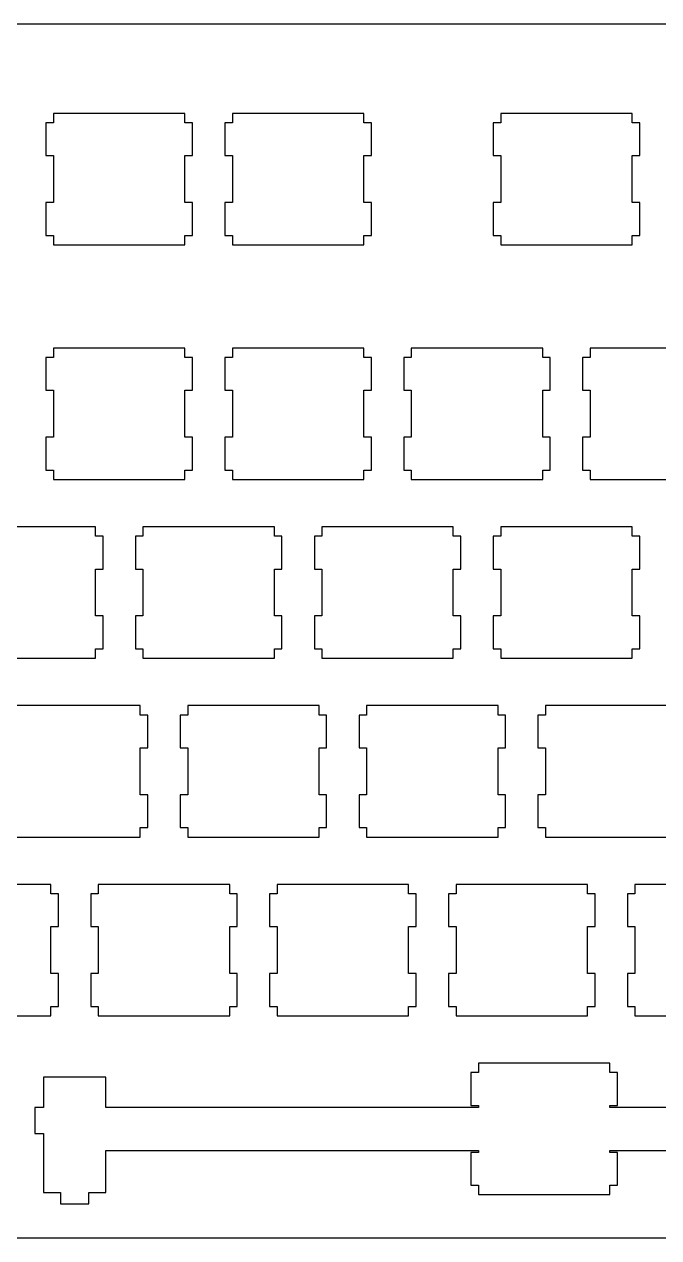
# Model space of a CAD drawing. Header units: millimetres. Extents: x 102 to 475, y 137 to 266.
# Drawn here: x 179.9 to 247.5, y 137 to 266.2 of the extents above; entities that cross this region are included whole.
import ezdxf

# ---------------------------------------------------------------- set-up
doc = ezdxf.new("R2010")
doc.units = ezdxf.units.MM
doc.layers.add('Default', color=7, linetype='Continuous')
doc.layers.add('KEYBOARD_(1)', color=7, linetype='Continuous')

# ---------------------------------------------------------------- blocks, each defined once
blk = doc.blocks.new('SE')
at = {"layer": 'KEYBOARD_(1)', "color": 7, "linetype": 'Continuous'}
for p, q in [((474.96, 266.24), (101.83, 266.24)), ((183.03, 256.75), (183.03, 255.75)), ((197.03, 256.75), (183.03, 256.75)), ((197.03, 255.75), (197.03, 256.75)), ((202.08, 256.75), (202.08, 255.75)), ((216.08, 256.75), (202.08, 256.75)), ((216.08, 255.75), (216.08, 256.75)), ((230.66, 256.75), (230.66, 255.75)), ((244.66, 256.75), (230.66, 256.75)), ((244.66, 255.75), (244.66, 256.75)), ((182.23, 255.75), (182.23, 252.25)), ((183.03, 255.75), (182.23, 255.75)), ((197.83, 255.75), (197.03, 255.75)), ((197.83, 252.25), (197.83, 255.75)), ((201.28, 255.75), (201.28, 252.25)), ((202.08, 255.75), (201.28, 255.75)), ((216.88, 255.75), (216.08, 255.75)), ((216.88, 252.25), (216.88, 255.75)), ((229.86, 255.75), (229.86, 252.25)), ((230.66, 255.75), (229.86, 255.75)), ((245.46, 255.75), (244.66, 255.75)), ((245.46, 252.25), (245.46, 255.75)), ((182.23, 252.25), (183.03, 252.25)), ((183.03, 252.25), (183.03, 247.25)), ((197.03, 252.25), (197.83, 252.25)), ((197.03, 247.25), (197.03, 252.25)), ((201.28, 252.25), (202.08, 252.25)), ((202.08, 252.25), (202.08, 247.25)), ((216.08, 252.25), (216.88, 252.25)), ((216.08, 247.25), (216.08, 252.25)), ((229.86, 252.25), (230.66, 252.25)), ((230.66, 252.25), (230.66, 247.25)), ((244.66, 252.25), (245.46, 252.25)), ((244.66, 247.25), (244.66, 252.25)), ((182.23, 247.25), (182.23, 243.75)), ((183.03, 247.25), (182.23, 247.25)), ((197.83, 247.25), (197.03, 247.25)), ((197.83, 243.75), (197.83, 247.25)), ((201.28, 247.25), (201.28, 243.75)), ((202.08, 247.25), (201.28, 247.25)), ((216.88, 247.25), (216.08, 247.25)), ((216.88, 243.75), (216.88, 247.25)), ((229.86, 247.25), (229.86, 243.75)), ((230.66, 247.25), (229.86, 247.25)), ((245.46, 247.25), (244.66, 247.25)), ((245.46, 243.75), (245.46, 247.25)), ((182.23, 243.75), (183.03, 243.75)), ((183.03, 243.75), (183.03, 242.75)), ((197.03, 243.75), (197.83, 243.75)), ((197.03, 242.75), (197.03, 243.75)), ((201.28, 243.75), (202.08, 243.75)), ((202.08, 243.75), (202.08, 242.75)), ((216.08, 243.75), (216.88, 243.75)), ((216.08, 242.75), (216.08, 243.75)), ((229.86, 243.75), (230.66, 243.75)), ((230.66, 243.75), (230.66, 242.75)), ((244.66, 243.75), (245.46, 243.75)), ((244.66, 242.75), (244.66, 243.75)), ((183.03, 242.75), (197.03, 242.75)), ((202.08, 242.75), (216.08, 242.75)), ((230.66, 242.75), (244.66, 242.75)), ((183.03, 231.75), (183.03, 230.75)), ((197.03, 231.75), (183.03, 231.75)), ((197.03, 230.75), (197.03, 231.75)), ((202.08, 231.75), (202.08, 230.75)), ((216.08, 231.75), (202.08, 231.75)), ((216.08, 230.75), (216.08, 231.75)), ((221.13, 231.75), (221.13, 230.75)), ((235.13, 231.75), (221.13, 231.75)), ((235.13, 230.75), (235.13, 231.75)), ((240.18, 231.75), (240.18, 230.75)), ((254.18, 231.75), (240.18, 231.75)), ((182.23, 230.75), (182.23, 227.25)), ((183.03, 230.75), (182.23, 230.75)), ((197.83, 230.75), (197.03, 230.75)), ((197.83, 227.25), (197.83, 230.75)), ((201.28, 230.75), (201.28, 227.25)), ((202.08, 230.75), (201.28, 230.75)), ((216.88, 230.75), (216.08, 230.75)), ((216.88, 227.25), (216.88, 230.75)), ((220.33, 230.75), (220.33, 227.25)), ((221.13, 230.75), (220.33, 230.75)), ((235.93, 230.75), (235.13, 230.75)), ((235.93, 227.25), (235.93, 230.75)), ((239.38, 230.75), (239.38, 227.25)), ((240.18, 230.75), (239.38, 230.75)), ((182.23, 227.25), (183.03, 227.25)), ((183.03, 227.25), (183.03, 222.25)), ((197.03, 227.25), (197.83, 227.25)), ((197.03, 222.25), (197.03, 227.25)), ((201.28, 227.25), (202.08, 227.25)), ((202.08, 227.25), (202.08, 222.25)), ((216.08, 227.25), (216.88, 227.25)), ((216.08, 222.25), (216.08, 227.25)), ((220.33, 227.25), (221.13, 227.25)), ((221.13, 227.25), (221.13, 222.25)), ((235.13, 227.25), (235.93, 227.25)), ((235.13, 222.25), (235.13, 227.25)), ((239.38, 227.25), (240.18, 227.25)), ((240.18, 227.25), (240.18, 222.25)), ((182.23, 222.25), (182.23, 218.75)), ((183.03, 222.25), (182.23, 222.25)), ((197.83, 222.25), (197.03, 222.25)), ((197.83, 218.75), (197.83, 222.25)), ((201.28, 222.25), (201.28, 218.75)), ((202.08, 222.25), (201.28, 222.25)), ((216.88, 222.25), (216.08, 222.25)), ((216.88, 218.75), (216.88, 222.25)), ((220.33, 222.25), (220.33, 218.75)), ((221.13, 222.25), (220.33, 222.25)), ((235.93, 222.25), (235.13, 222.25)), ((235.93, 218.75), (235.93, 222.25)), ((239.38, 222.25), (239.38, 218.75)), ((240.18, 222.25), (239.38, 222.25)), ((182.23, 218.75), (183.03, 218.75)), ((183.03, 218.75), (183.03, 217.75)), ((197.03, 218.75), (197.83, 218.75)), ((197.03, 217.75), (197.03, 218.75)), ((201.28, 218.75), (202.08, 218.75)), ((202.08, 218.75), (202.08, 217.75)), ((216.08, 218.75), (216.88, 218.75)), ((216.08, 217.75), (216.08, 218.75)), ((220.33, 218.75), (221.13, 218.75)), ((221.13, 218.75), (221.13, 217.75)), ((235.13, 218.75), (235.93, 218.75)), ((235.13, 217.75), (235.13, 218.75)), ((239.38, 218.75), (240.18, 218.75)), ((240.18, 218.75), (240.18, 217.75)), ((183.03, 217.75), (197.03, 217.75)), ((202.08, 217.75), (216.08, 217.75)), ((221.13, 217.75), (235.13, 217.75)), ((240.18, 217.75), (254.18, 217.75)), ((187.51, 212.7), (173.51, 212.7)), ((187.51, 211.7), (187.51, 212.7)), ((192.56, 212.7), (192.56, 211.7)), ((206.56, 212.7), (192.56, 212.7)), ((206.56, 211.7), (206.56, 212.7)), ((211.61, 212.7), (211.61, 211.7)), ((225.61, 212.7), (211.61, 212.7)), ((225.61, 211.7), (225.61, 212.7)), ((230.66, 212.7), (230.66, 211.7)), ((244.66, 212.7), (230.66, 212.7)), ((244.66, 211.7), (244.66, 212.7)), ((188.31, 211.7), (187.51, 211.7)), ((188.31, 208.2), (188.31, 211.7)), ((191.76, 211.7), (191.76, 208.2)), ((192.56, 211.7), (191.76, 211.7)), ((207.36, 211.7), (206.56, 211.7)), ((207.36, 208.2), (207.36, 211.7)), ((210.81, 211.7), (210.81, 208.2)), ((211.61, 211.7), (210.81, 211.7)), ((226.41, 211.7), (225.61, 211.7)), ((226.41, 208.2), (226.41, 211.7)), ((229.86, 211.7), (229.86, 208.2)), ((230.66, 211.7), (229.86, 211.7)), ((245.46, 211.7), (244.66, 211.7)), ((245.46, 208.2), (245.46, 211.7)), ((187.51, 208.2), (188.31, 208.2)), ((187.51, 203.2), (187.51, 208.2)), ((191.76, 208.2), (192.56, 208.2)), ((192.56, 208.2), (192.56, 203.2)), ((206.56, 208.2), (207.36, 208.2)), ((206.56, 203.2), (206.56, 208.2)), ((210.81, 208.2), (211.61, 208.2)), ((211.61, 208.2), (211.61, 203.2)), ((225.61, 208.2), (226.41, 208.2)), ((225.61, 203.2), (225.61, 208.2)), ((229.86, 208.2), (230.66, 208.2)), ((230.66, 208.2), (230.66, 203.2)), ((244.66, 208.2), (245.46, 208.2)), ((244.66, 203.2), (244.66, 208.2)), ((188.31, 203.2), (187.51, 203.2)), ((188.31, 199.7), (188.31, 203.2)), ((191.76, 203.2), (191.76, 199.7)), ((192.56, 203.2), (191.76, 203.2)), ((207.36, 203.2), (206.56, 203.2)), ((207.36, 199.7), (207.36, 203.2)), ((210.81, 203.2), (210.81, 199.7)), ((211.61, 203.2), (210.81, 203.2)), ((226.41, 203.2), (225.61, 203.2)), ((226.41, 199.7), (226.41, 203.2)), ((229.86, 203.2), (229.86, 199.7)), ((230.66, 203.2), (229.86, 203.2)), ((245.46, 203.2), (244.66, 203.2)), ((245.46, 199.7), (245.46, 203.2)), ((187.51, 199.7), (188.31, 199.7)), ((187.51, 198.7), (187.51, 199.7)), ((191.76, 199.7), (192.56, 199.7)), ((192.56, 199.7), (192.56, 198.7)), ((206.56, 199.7), (207.36, 199.7)), ((206.56, 198.7), (206.56, 199.7)), ((210.81, 199.7), (211.61, 199.7)), ((211.61, 199.7), (211.61, 198.7)), ((225.61, 199.7), (226.41, 199.7)), ((225.61, 198.7), (225.61, 199.7)), ((229.86, 199.7), (230.66, 199.7)), ((230.66, 199.7), (230.66, 198.7)), ((244.66, 199.7), (245.46, 199.7)), ((244.66, 198.7), (244.66, 199.7)), ((173.51, 198.7), (187.51, 198.7)), ((192.56, 198.7), (206.56, 198.7)), ((211.61, 198.7), (225.61, 198.7)), ((230.66, 198.7), (244.66, 198.7)), ((192.27, 193.65), (178.27, 193.65)), ((192.27, 192.65), (192.27, 193.65)), ((193.07, 192.65), (192.27, 192.65)), ((193.07, 189.15), (193.07, 192.65)), ((196.52, 192.65), (196.52, 189.15)), ((197.32, 192.65), (196.52, 192.65)), ((197.32, 193.65), (197.32, 192.65)), ((211.32, 193.65), (197.32, 193.65)), ((211.32, 192.65), (211.32, 193.65)), ((212.12, 192.65), (211.32, 192.65)), ((212.12, 189.15), (212.12, 192.65)), ((215.57, 192.65), (215.57, 189.15)), ((216.37, 192.65), (215.57, 192.65)), ((216.37, 193.65), (216.37, 192.65)), ((230.37, 193.65), (216.37, 193.65)), ((230.37, 192.65), (230.37, 193.65)), ((231.17, 192.65), (230.37, 192.65)), ((231.17, 189.15), (231.17, 192.65)), ((234.62, 192.65), (234.62, 189.15)), ((235.42, 192.65), (234.62, 192.65)), ((235.42, 193.65), (235.42, 192.65)), ((249.42, 193.65), (235.42, 193.65)), ((192.27, 189.15), (193.07, 189.15)), ((192.27, 184.15), (192.27, 189.15)), ((196.52, 189.15), (197.32, 189.15)), ((197.32, 189.15), (197.32, 184.15)), ((211.32, 189.15), (212.12, 189.15)), ((211.32, 184.15), (211.32, 189.15)), ((215.57, 189.15), (216.37, 189.15)), ((216.37, 189.15), (216.37, 184.15)), ((230.37, 189.15), (231.17, 189.15)), ((230.37, 184.15), (230.37, 189.15)), ((234.62, 189.15), (235.42, 189.15)), ((235.42, 189.15), (235.42, 184.15)), ((193.07, 184.15), (192.27, 184.15)), ((193.07, 180.65), (193.07, 184.15)), ((196.52, 184.15), (196.52, 180.65)), ((197.32, 184.15), (196.52, 184.15)), ((212.12, 184.15), (211.32, 184.15)), ((212.12, 180.65), (212.12, 184.15)), ((215.57, 184.15), (215.57, 180.65)), ((216.37, 184.15), (215.57, 184.15)), ((231.17, 184.15), (230.37, 184.15)), ((231.17, 180.65), (231.17, 184.15)), ((234.62, 184.15), (234.62, 180.65)), ((235.42, 184.15), (234.62, 184.15)), ((192.27, 180.65), (193.07, 180.65)), ((192.27, 179.65), (192.27, 180.65)), ((196.52, 180.65), (197.32, 180.65)), ((197.32, 180.65), (197.32, 179.65)), ((211.32, 180.65), (212.12, 180.65)), ((211.32, 179.65), (211.32, 180.65)), ((215.57, 180.65), (216.37, 180.65)), ((216.37, 180.65), (216.37, 179.65)), ((230.37, 180.65), (231.17, 180.65)), ((230.37, 179.65), (230.37, 180.65)), ((234.62, 180.65), (235.42, 180.65)), ((235.42, 180.65), (235.42, 179.65)), ((178.27, 179.65), (192.27, 179.65)), ((197.32, 179.65), (211.32, 179.65)), ((216.37, 179.65), (230.37, 179.65)), ((235.42, 179.65), (249.42, 179.65)), ((182.75, 174.6), (168.75, 174.6)), ((182.75, 173.6), (182.75, 174.6)), ((187.8, 174.6), (187.8, 173.6)), ((201.8, 174.6), (187.8, 174.6)), ((201.8, 173.6), (201.8, 174.6)), ((206.85, 174.6), (206.85, 173.6)), ((220.85, 174.6), (206.85, 174.6)), ((220.85, 173.6), (220.85, 174.6)), ((225.9, 174.6), (225.9, 173.6)), ((239.9, 174.6), (225.9, 174.6)), ((239.9, 173.6), (239.9, 174.6)), ((244.95, 174.6), (244.95, 173.6)), ((258.95, 174.6), (244.95, 174.6)), ((183.55, 173.6), (182.75, 173.6)), ((183.55, 170.1), (183.55, 173.6)), ((187, 173.6), (187, 170.1)), ((187.8, 173.6), (187, 173.6)), ((202.6, 173.6), (201.8, 173.6)), ((202.6, 170.1), (202.6, 173.6)), ((206.05, 173.6), (206.05, 170.1)), ((206.85, 173.6), (206.05, 173.6)), ((221.65, 173.6), (220.85, 173.6)), ((221.65, 170.1), (221.65, 173.6)), ((225.1, 173.6), (225.1, 170.1)), ((225.9, 173.6), (225.1, 173.6)), ((240.7, 173.6), (239.9, 173.6)), ((240.7, 170.1), (240.7, 173.6)), ((244.15, 173.6), (244.15, 170.1)), ((244.95, 173.6), (244.15, 173.6)), ((182.75, 170.1), (183.55, 170.1)), ((182.75, 165.1), (182.75, 170.1)), ((187, 170.1), (187.8, 170.1)), ((187.8, 170.1), (187.8, 165.1)), ((201.8, 170.1), (202.6, 170.1)), ((201.8, 165.1), (201.8, 170.1)), ((206.05, 170.1), (206.85, 170.1)), ((206.85, 170.1), (206.85, 165.1)), ((220.85, 170.1), (221.65, 170.1)), ((220.85, 165.1), (220.85, 170.1)), ((225.1, 170.1), (225.9, 170.1)), ((225.9, 170.1), (225.9, 165.1)), ((239.9, 170.1), (240.7, 170.1)), ((239.9, 165.1), (239.9, 170.1)), ((244.15, 170.1), (244.95, 170.1)), ((244.95, 170.1), (244.95, 165.1)), ((183.55, 165.1), (182.75, 165.1)), ((183.55, 161.6), (183.55, 165.1)), ((187, 165.1), (187, 161.6)), ((187.8, 165.1), (187, 165.1)), ((202.6, 165.1), (201.8, 165.1)), ((202.6, 161.6), (202.6, 165.1)), ((206.05, 165.1), (206.05, 161.6)), ((206.85, 165.1), (206.05, 165.1)), ((221.65, 165.1), (220.85, 165.1)), ((221.65, 161.6), (221.65, 165.1)), ((225.1, 165.1), (225.1, 161.6)), ((225.9, 165.1), (225.1, 165.1)), ((240.7, 165.1), (239.9, 165.1)), ((240.7, 161.6), (240.7, 165.1)), ((244.15, 165.1), (244.15, 161.6)), ((244.95, 165.1), (244.15, 165.1)), ((168.75, 160.6), (182.75, 160.6)), ((182.75, 161.6), (183.55, 161.6)), ((182.75, 160.6), (182.75, 161.6)), ((187, 161.6), (187.8, 161.6)), ((187.8, 161.6), (187.8, 160.6)), ((187.8, 160.6), (201.8, 160.6)), ((201.8, 161.6), (202.6, 161.6)), ((201.8, 160.6), (201.8, 161.6)), ((206.05, 161.6), (206.85, 161.6)), ((206.85, 161.6), (206.85, 160.6)), ((206.85, 160.6), (220.85, 160.6)), ((220.85, 161.6), (221.65, 161.6)), ((220.85, 160.6), (220.85, 161.6)), ((225.1, 161.6), (225.9, 161.6)), ((225.9, 161.6), (225.9, 160.6)), ((225.9, 160.6), (239.9, 160.6)), ((239.9, 161.6), (240.7, 161.6)), ((239.9, 160.6), (239.9, 161.6)), ((244.15, 161.6), (244.95, 161.6)), ((244.95, 161.6), (244.95, 160.6)), ((244.95, 160.6), (258.95, 160.6)), ((228.28, 155.55), (228.28, 154.55)), ((242.28, 155.55), (228.28, 155.55)), ((242.28, 154.55), (242.28, 155.55)), ((181.95, 154.08), (181.95, 150.85)), ((188.6, 154.08), (181.95, 154.08)), ((188.6, 150.85), (188.6, 154.08)), ((227.48, 154.55), (227.48, 151.05)), ((228.28, 154.55), (227.48, 154.55)), ((243.08, 154.55), (242.28, 154.55)), ((243.08, 151.05), (243.08, 154.55)), ((181.05, 150.85), (181.05, 148.05)), ((181.95, 150.85), (181.05, 150.85)), ((228.28, 150.85), (188.6, 150.85)), ((227.48, 151.05), (228.28, 151.05)), ((228.28, 151.05), (228.28, 150.85)), ((242.28, 151.05), (243.08, 151.05)), ((242.28, 150.85), (242.28, 151.05)), ((281.95, 150.85), (242.28, 150.85)), ((181.05, 148.05), (181.95, 148.05)), ((181.95, 148.05), (181.95, 141.78)), ((188.6, 146.25), (228.28, 146.25)), ((188.6, 141.78), (188.6, 146.25)), ((228.28, 146.25), (228.28, 146.05)), ((242.28, 146.25), (281.95, 146.25)), ((242.28, 146.05), (242.28, 146.25)), ((227.48, 146.05), (227.48, 142.55)), ((228.28, 146.05), (227.48, 146.05)), ((243.08, 146.05), (242.28, 146.05)), ((243.08, 142.55), (243.08, 146.05)), ((227.48, 142.55), (228.28, 142.55)), ((228.28, 142.55), (228.28, 141.55)), ((242.28, 142.55), (243.08, 142.55)), ((242.28, 141.55), (242.28, 142.55)), ((181.95, 141.78), (183.78, 141.78)), ((183.78, 141.78), (183.78, 140.58)), ((186.78, 141.78), (188.6, 141.78)), ((186.78, 140.58), (186.78, 141.78)), ((228.28, 141.55), (242.28, 141.55)), ((183.78, 140.58), (186.78, 140.58)), ((101.83, 136.96), (474.96, 136.96))]:
    blk.add_line(p, q, dxfattribs=at)
blk = doc.blocks.new('SE1')
at = {"layer": 'KEYBOARD_(1)', "color": 7, "linetype": 'Continuous'}
for p, q in [((474.96, 266.24), (101.83, 266.24)), ((183.03, 256.75), (183.03, 255.75)), ((197.03, 256.75), (183.03, 256.75)), ((197.03, 255.75), (197.03, 256.75)), ((202.08, 256.75), (202.08, 255.75)), ((216.08, 256.75), (202.08, 256.75)), ((216.08, 255.75), (216.08, 256.75)), ((230.66, 256.75), (230.66, 255.75)), ((244.66, 256.75), (230.66, 256.75)), ((244.66, 255.75), (244.66, 256.75)), ((182.23, 255.75), (182.23, 252.25)), ((183.03, 255.75), (182.23, 255.75)), ((197.83, 255.75), (197.03, 255.75)), ((197.83, 252.25), (197.83, 255.75)), ((201.28, 255.75), (201.28, 252.25)), ((202.08, 255.75), (201.28, 255.75)), ((216.88, 255.75), (216.08, 255.75)), ((216.88, 252.25), (216.88, 255.75)), ((229.86, 255.75), (229.86, 252.25)), ((230.66, 255.75), (229.86, 255.75)), ((245.46, 255.75), (244.66, 255.75)), ((245.46, 252.25), (245.46, 255.75)), ((182.23, 252.25), (183.03, 252.25)), ((183.03, 252.25), (183.03, 247.25)), ((197.03, 252.25), (197.83, 252.25)), ((197.03, 247.25), (197.03, 252.25)), ((201.28, 252.25), (202.08, 252.25)), ((202.08, 252.25), (202.08, 247.25)), ((216.08, 252.25), (216.88, 252.25)), ((216.08, 247.25), (216.08, 252.25)), ((229.86, 252.25), (230.66, 252.25)), ((230.66, 252.25), (230.66, 247.25)), ((244.66, 252.25), (245.46, 252.25)), ((244.66, 247.25), (244.66, 252.25)), ((182.23, 247.25), (182.23, 243.75)), ((183.03, 247.25), (182.23, 247.25)), ((197.83, 247.25), (197.03, 247.25)), ((197.83, 243.75), (197.83, 247.25)), ((201.28, 247.25), (201.28, 243.75)), ((202.08, 247.25), (201.28, 247.25)), ((216.88, 247.25), (216.08, 247.25)), ((216.88, 243.75), (216.88, 247.25)), ((229.86, 247.25), (229.86, 243.75)), ((230.66, 247.25), (229.86, 247.25)), ((245.46, 247.25), (244.66, 247.25)), ((245.46, 243.75), (245.46, 247.25)), ((182.23, 243.75), (183.03, 243.75)), ((183.03, 243.75), (183.03, 242.75)), ((197.03, 243.75), (197.83, 243.75)), ((197.03, 242.75), (197.03, 243.75)), ((201.28, 243.75), (202.08, 243.75)), ((202.08, 243.75), (202.08, 242.75)), ((216.08, 243.75), (216.88, 243.75)), ((216.08, 242.75), (216.08, 243.75)), ((229.86, 243.75), (230.66, 243.75)), ((230.66, 243.75), (230.66, 242.75)), ((244.66, 243.75), (245.46, 243.75)), ((244.66, 242.75), (244.66, 243.75)), ((183.03, 242.75), (197.03, 242.75)), ((202.08, 242.75), (216.08, 242.75)), ((230.66, 242.75), (244.66, 242.75)), ((183.03, 231.75), (183.03, 230.75)), ((197.03, 231.75), (183.03, 231.75)), ((197.03, 230.75), (197.03, 231.75)), ((202.08, 231.75), (202.08, 230.75)), ((216.08, 231.75), (202.08, 231.75)), ((216.08, 230.75), (216.08, 231.75)), ((221.13, 231.75), (221.13, 230.75)), ((235.13, 231.75), (221.13, 231.75)), ((235.13, 230.75), (235.13, 231.75)), ((240.18, 231.75), (240.18, 230.75)), ((254.18, 231.75), (240.18, 231.75)), ((182.23, 230.75), (182.23, 227.25)), ((183.03, 230.75), (182.23, 230.75)), ((197.83, 230.75), (197.03, 230.75)), ((197.83, 227.25), (197.83, 230.75)), ((201.28, 230.75), (201.28, 227.25)), ((202.08, 230.75), (201.28, 230.75)), ((216.88, 230.75), (216.08, 230.75)), ((216.88, 227.25), (216.88, 230.75)), ((220.33, 230.75), (220.33, 227.25)), ((221.13, 230.75), (220.33, 230.75)), ((235.93, 230.75), (235.13, 230.75)), ((235.93, 227.25), (235.93, 230.75)), ((239.38, 230.75), (239.38, 227.25)), ((240.18, 230.75), (239.38, 230.75)), ((182.23, 227.25), (183.03, 227.25)), ((183.03, 227.25), (183.03, 222.25)), ((197.03, 227.25), (197.83, 227.25)), ((197.03, 222.25), (197.03, 227.25)), ((201.28, 227.25), (202.08, 227.25)), ((202.08, 227.25), (202.08, 222.25)), ((216.08, 227.25), (216.88, 227.25)), ((216.08, 222.25), (216.08, 227.25)), ((220.33, 227.25), (221.13, 227.25)), ((221.13, 227.25), (221.13, 222.25)), ((235.13, 227.25), (235.93, 227.25)), ((235.13, 222.25), (235.13, 227.25)), ((239.38, 227.25), (240.18, 227.25)), ((240.18, 227.25), (240.18, 222.25)), ((182.23, 222.25), (182.23, 218.75)), ((183.03, 222.25), (182.23, 222.25)), ((197.83, 222.25), (197.03, 222.25)), ((197.83, 218.75), (197.83, 222.25)), ((201.28, 222.25), (201.28, 218.75)), ((202.08, 222.25), (201.28, 222.25)), ((216.88, 222.25), (216.08, 222.25)), ((216.88, 218.75), (216.88, 222.25)), ((220.33, 222.25), (220.33, 218.75)), ((221.13, 222.25), (220.33, 222.25)), ((235.93, 222.25), (235.13, 222.25)), ((235.93, 218.75), (235.93, 222.25)), ((239.38, 222.25), (239.38, 218.75)), ((240.18, 222.25), (239.38, 222.25)), ((182.23, 218.75), (183.03, 218.75)), ((183.03, 218.75), (183.03, 217.75)), ((197.03, 218.75), (197.83, 218.75)), ((197.03, 217.75), (197.03, 218.75)), ((201.28, 218.75), (202.08, 218.75)), ((202.08, 218.75), (202.08, 217.75)), ((216.08, 218.75), (216.88, 218.75)), ((216.08, 217.75), (216.08, 218.75)), ((220.33, 218.75), (221.13, 218.75)), ((221.13, 218.75), (221.13, 217.75)), ((235.13, 218.75), (235.93, 218.75)), ((235.13, 217.75), (235.13, 218.75)), ((239.38, 218.75), (240.18, 218.75)), ((240.18, 218.75), (240.18, 217.75)), ((183.03, 217.75), (197.03, 217.75)), ((202.08, 217.75), (216.08, 217.75)), ((221.13, 217.75), (235.13, 217.75)), ((240.18, 217.75), (254.18, 217.75)), ((187.51, 212.7), (173.51, 212.7)), ((187.51, 211.7), (187.51, 212.7)), ((192.56, 212.7), (192.56, 211.7)), ((206.56, 212.7), (192.56, 212.7)), ((206.56, 211.7), (206.56, 212.7)), ((211.61, 212.7), (211.61, 211.7)), ((225.61, 212.7), (211.61, 212.7)), ((225.61, 211.7), (225.61, 212.7)), ((230.66, 212.7), (230.66, 211.7)), ((244.66, 212.7), (230.66, 212.7)), ((244.66, 211.7), (244.66, 212.7)), ((188.31, 211.7), (187.51, 211.7)), ((188.31, 208.2), (188.31, 211.7)), ((191.76, 211.7), (191.76, 208.2)), ((192.56, 211.7), (191.76, 211.7)), ((207.36, 211.7), (206.56, 211.7)), ((207.36, 208.2), (207.36, 211.7)), ((210.81, 211.7), (210.81, 208.2)), ((211.61, 211.7), (210.81, 211.7)), ((226.41, 211.7), (225.61, 211.7)), ((226.41, 208.2), (226.41, 211.7)), ((229.86, 211.7), (229.86, 208.2)), ((230.66, 211.7), (229.86, 211.7)), ((245.46, 211.7), (244.66, 211.7)), ((245.46, 208.2), (245.46, 211.7)), ((187.51, 208.2), (188.31, 208.2)), ((187.51, 203.2), (187.51, 208.2)), ((191.76, 208.2), (192.56, 208.2)), ((192.56, 208.2), (192.56, 203.2)), ((206.56, 208.2), (207.36, 208.2)), ((206.56, 203.2), (206.56, 208.2)), ((210.81, 208.2), (211.61, 208.2)), ((211.61, 208.2), (211.61, 203.2)), ((225.61, 208.2), (226.41, 208.2)), ((225.61, 203.2), (225.61, 208.2)), ((229.86, 208.2), (230.66, 208.2)), ((230.66, 208.2), (230.66, 203.2)), ((244.66, 208.2), (245.46, 208.2)), ((244.66, 203.2), (244.66, 208.2)), ((188.31, 203.2), (187.51, 203.2)), ((188.31, 199.7), (188.31, 203.2)), ((191.76, 203.2), (191.76, 199.7)), ((192.56, 203.2), (191.76, 203.2)), ((207.36, 203.2), (206.56, 203.2)), ((207.36, 199.7), (207.36, 203.2)), ((210.81, 203.2), (210.81, 199.7)), ((211.61, 203.2), (210.81, 203.2)), ((226.41, 203.2), (225.61, 203.2)), ((226.41, 199.7), (226.41, 203.2)), ((229.86, 203.2), (229.86, 199.7)), ((230.66, 203.2), (229.86, 203.2)), ((245.46, 203.2), (244.66, 203.2)), ((245.46, 199.7), (245.46, 203.2)), ((187.51, 199.7), (188.31, 199.7)), ((187.51, 198.7), (187.51, 199.7)), ((191.76, 199.7), (192.56, 199.7)), ((192.56, 199.7), (192.56, 198.7)), ((206.56, 199.7), (207.36, 199.7)), ((206.56, 198.7), (206.56, 199.7)), ((210.81, 199.7), (211.61, 199.7)), ((211.61, 199.7), (211.61, 198.7)), ((225.61, 199.7), (226.41, 199.7)), ((225.61, 198.7), (225.61, 199.7)), ((229.86, 199.7), (230.66, 199.7)), ((230.66, 199.7), (230.66, 198.7)), ((244.66, 199.7), (245.46, 199.7)), ((244.66, 198.7), (244.66, 199.7)), ((173.51, 198.7), (187.51, 198.7)), ((192.56, 198.7), (206.56, 198.7)), ((211.61, 198.7), (225.61, 198.7)), ((230.66, 198.7), (244.66, 198.7)), ((192.27, 193.65), (178.27, 193.65)), ((192.27, 192.65), (192.27, 193.65)), ((193.07, 192.65), (192.27, 192.65)), ((193.07, 189.15), (193.07, 192.65)), ((196.52, 192.65), (196.52, 189.15)), ((197.32, 192.65), (196.52, 192.65)), ((197.32, 193.65), (197.32, 192.65)), ((211.32, 193.65), (197.32, 193.65)), ((211.32, 192.65), (211.32, 193.65)), ((212.12, 192.65), (211.32, 192.65)), ((212.12, 189.15), (212.12, 192.65)), ((215.57, 192.65), (215.57, 189.15)), ((216.37, 192.65), (215.57, 192.65)), ((216.37, 193.65), (216.37, 192.65)), ((230.37, 193.65), (216.37, 193.65)), ((230.37, 192.65), (230.37, 193.65)), ((231.17, 192.65), (230.37, 192.65)), ((231.17, 189.15), (231.17, 192.65)), ((234.62, 192.65), (234.62, 189.15)), ((235.42, 192.65), (234.62, 192.65)), ((235.42, 193.65), (235.42, 192.65)), ((249.42, 193.65), (235.42, 193.65)), ((192.27, 189.15), (193.07, 189.15)), ((192.27, 184.15), (192.27, 189.15)), ((196.52, 189.15), (197.32, 189.15)), ((197.32, 189.15), (197.32, 184.15)), ((211.32, 189.15), (212.12, 189.15)), ((211.32, 184.15), (211.32, 189.15)), ((215.57, 189.15), (216.37, 189.15)), ((216.37, 189.15), (216.37, 184.15)), ((230.37, 189.15), (231.17, 189.15)), ((230.37, 184.15), (230.37, 189.15)), ((234.62, 189.15), (235.42, 189.15)), ((235.42, 189.15), (235.42, 184.15)), ((193.07, 184.15), (192.27, 184.15)), ((193.07, 180.65), (193.07, 184.15)), ((196.52, 184.15), (196.52, 180.65)), ((197.32, 184.15), (196.52, 184.15)), ((212.12, 184.15), (211.32, 184.15)), ((212.12, 180.65), (212.12, 184.15)), ((215.57, 184.15), (215.57, 180.65)), ((216.37, 184.15), (215.57, 184.15)), ((231.17, 184.15), (230.37, 184.15)), ((231.17, 180.65), (231.17, 184.15)), ((234.62, 184.15), (234.62, 180.65)), ((235.42, 184.15), (234.62, 184.15)), ((192.27, 180.65), (193.07, 180.65)), ((192.27, 179.65), (192.27, 180.65)), ((196.52, 180.65), (197.32, 180.65)), ((197.32, 180.65), (197.32, 179.65)), ((211.32, 180.65), (212.12, 180.65)), ((211.32, 179.65), (211.32, 180.65)), ((215.57, 180.65), (216.37, 180.65)), ((216.37, 180.65), (216.37, 179.65)), ((230.37, 180.65), (231.17, 180.65)), ((230.37, 179.65), (230.37, 180.65)), ((234.62, 180.65), (235.42, 180.65)), ((235.42, 180.65), (235.42, 179.65)), ((178.27, 179.65), (192.27, 179.65)), ((197.32, 179.65), (211.32, 179.65)), ((216.37, 179.65), (230.37, 179.65)), ((235.42, 179.65), (249.42, 179.65)), ((182.75, 174.6), (168.75, 174.6)), ((182.75, 173.6), (182.75, 174.6)), ((187.8, 174.6), (187.8, 173.6)), ((201.8, 174.6), (187.8, 174.6)), ((201.8, 173.6), (201.8, 174.6)), ((206.85, 174.6), (206.85, 173.6)), ((220.85, 174.6), (206.85, 174.6)), ((220.85, 173.6), (220.85, 174.6)), ((225.9, 174.6), (225.9, 173.6)), ((239.9, 174.6), (225.9, 174.6)), ((239.9, 173.6), (239.9, 174.6)), ((244.95, 174.6), (244.95, 173.6)), ((258.95, 174.6), (244.95, 174.6)), ((183.55, 173.6), (182.75, 173.6)), ((183.55, 170.1), (183.55, 173.6)), ((187, 173.6), (187, 170.1)), ((187.8, 173.6), (187, 173.6)), ((202.6, 173.6), (201.8, 173.6)), ((202.6, 170.1), (202.6, 173.6)), ((206.05, 173.6), (206.05, 170.1)), ((206.85, 173.6), (206.05, 173.6)), ((221.65, 173.6), (220.85, 173.6)), ((221.65, 170.1), (221.65, 173.6)), ((225.1, 173.6), (225.1, 170.1)), ((225.9, 173.6), (225.1, 173.6)), ((240.7, 173.6), (239.9, 173.6)), ((240.7, 170.1), (240.7, 173.6)), ((244.15, 173.6), (244.15, 170.1)), ((244.95, 173.6), (244.15, 173.6)), ((182.75, 170.1), (183.55, 170.1)), ((182.75, 165.1), (182.75, 170.1)), ((187, 170.1), (187.8, 170.1)), ((187.8, 170.1), (187.8, 165.1)), ((201.8, 170.1), (202.6, 170.1)), ((201.8, 165.1), (201.8, 170.1)), ((206.05, 170.1), (206.85, 170.1)), ((206.85, 170.1), (206.85, 165.1)), ((220.85, 170.1), (221.65, 170.1)), ((220.85, 165.1), (220.85, 170.1)), ((225.1, 170.1), (225.9, 170.1)), ((225.9, 170.1), (225.9, 165.1)), ((239.9, 170.1), (240.7, 170.1)), ((239.9, 165.1), (239.9, 170.1)), ((244.15, 170.1), (244.95, 170.1)), ((244.95, 170.1), (244.95, 165.1)), ((183.55, 165.1), (182.75, 165.1)), ((183.55, 161.6), (183.55, 165.1)), ((187, 165.1), (187, 161.6)), ((187.8, 165.1), (187, 165.1)), ((202.6, 165.1), (201.8, 165.1)), ((202.6, 161.6), (202.6, 165.1)), ((206.05, 165.1), (206.05, 161.6)), ((206.85, 165.1), (206.05, 165.1)), ((221.65, 165.1), (220.85, 165.1)), ((221.65, 161.6), (221.65, 165.1)), ((225.1, 165.1), (225.1, 161.6)), ((225.9, 165.1), (225.1, 165.1)), ((240.7, 165.1), (239.9, 165.1)), ((240.7, 161.6), (240.7, 165.1)), ((244.15, 165.1), (244.15, 161.6)), ((244.95, 165.1), (244.15, 165.1)), ((168.75, 160.6), (182.75, 160.6)), ((182.75, 161.6), (183.55, 161.6)), ((182.75, 160.6), (182.75, 161.6)), ((187, 161.6), (187.8, 161.6)), ((187.8, 161.6), (187.8, 160.6)), ((187.8, 160.6), (201.8, 160.6)), ((201.8, 161.6), (202.6, 161.6)), ((201.8, 160.6), (201.8, 161.6)), ((206.05, 161.6), (206.85, 161.6)), ((206.85, 161.6), (206.85, 160.6)), ((206.85, 160.6), (220.85, 160.6)), ((220.85, 161.6), (221.65, 161.6)), ((220.85, 160.6), (220.85, 161.6)), ((225.1, 161.6), (225.9, 161.6)), ((225.9, 161.6), (225.9, 160.6)), ((225.9, 160.6), (239.9, 160.6)), ((239.9, 161.6), (240.7, 161.6)), ((239.9, 160.6), (239.9, 161.6)), ((244.15, 161.6), (244.95, 161.6)), ((244.95, 161.6), (244.95, 160.6)), ((244.95, 160.6), (258.95, 160.6)), ((228.28, 155.55), (228.28, 154.55)), ((242.28, 155.55), (228.28, 155.55)), ((242.28, 154.55), (242.28, 155.55)), ((181.95, 154.08), (181.95, 150.85)), ((188.6, 154.08), (181.95, 154.08)), ((188.6, 150.85), (188.6, 154.08)), ((227.48, 154.55), (227.48, 151.05)), ((228.28, 154.55), (227.48, 154.55)), ((243.08, 154.55), (242.28, 154.55)), ((243.08, 151.05), (243.08, 154.55)), ((181.05, 150.85), (181.05, 148.05)), ((181.95, 150.85), (181.05, 150.85)), ((228.28, 150.85), (188.6, 150.85)), ((227.48, 151.05), (228.28, 151.05)), ((228.28, 151.05), (228.28, 150.85)), ((242.28, 151.05), (243.08, 151.05)), ((242.28, 150.85), (242.28, 151.05)), ((281.95, 150.85), (242.28, 150.85)), ((181.05, 148.05), (181.95, 148.05)), ((181.95, 148.05), (181.95, 141.78)), ((188.6, 146.25), (228.28, 146.25)), ((188.6, 141.78), (188.6, 146.25)), ((228.28, 146.25), (228.28, 146.05)), ((242.28, 146.25), (281.95, 146.25)), ((242.28, 146.05), (242.28, 146.25)), ((227.48, 146.05), (227.48, 142.55)), ((228.28, 146.05), (227.48, 146.05)), ((243.08, 146.05), (242.28, 146.05)), ((243.08, 142.55), (243.08, 146.05)), ((227.48, 142.55), (228.28, 142.55)), ((228.28, 142.55), (228.28, 141.55)), ((242.28, 142.55), (243.08, 142.55)), ((242.28, 141.55), (242.28, 142.55)), ((181.95, 141.78), (183.78, 141.78)), ((183.78, 141.78), (183.78, 140.58)), ((186.78, 141.78), (188.6, 141.78)), ((186.78, 140.58), (186.78, 141.78)), ((228.28, 141.55), (242.28, 141.55)), ((183.78, 140.58), (186.78, 140.58)), ((101.83, 136.96), (474.96, 136.96))]:
    blk.add_line(p, q, dxfattribs=at)

msp = doc.modelspace()

# ---------------------------------------------------------------- block references
at = {"layer": 'Default'}
for name in ['SE', 'SE1']:
    msp.add_blockref(name, (0, 0), dxfattribs=at)

doc.saveas('drawing.dxf')
